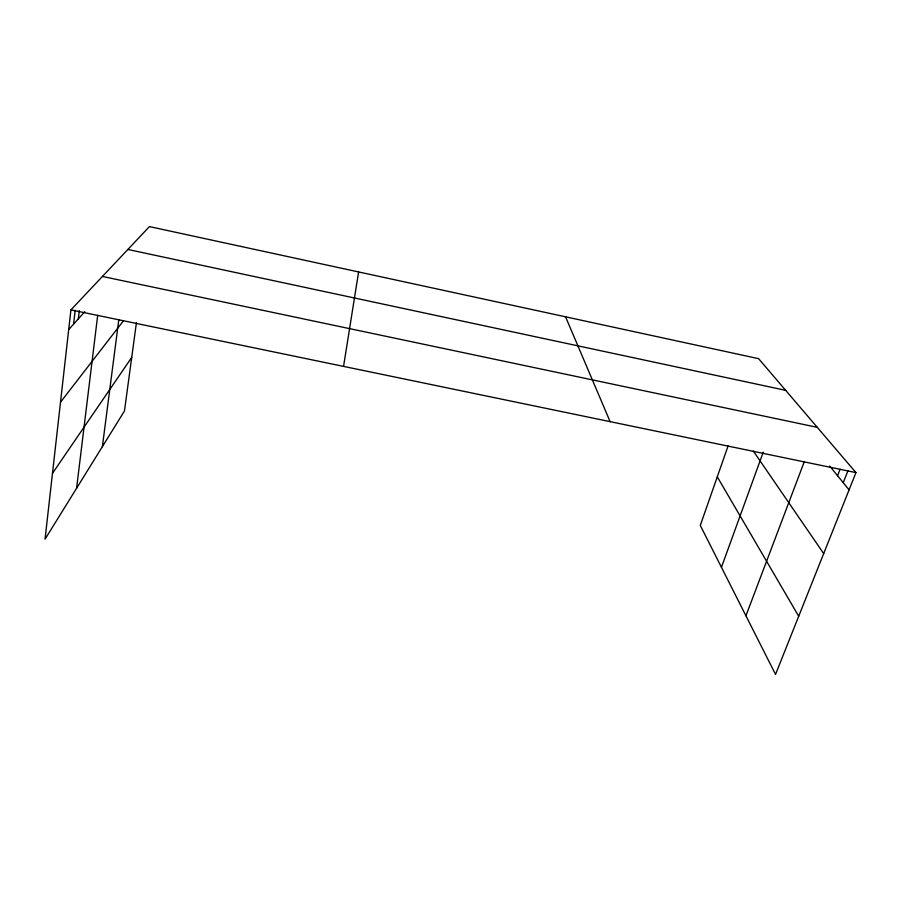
<?xml version="1.0" encoding="UTF-8"?>
<svg xmlns="http://www.w3.org/2000/svg" width="901" height="901" viewBox="0 0 901 901"><rect width="100%" height="100%" fill="white"/><g stroke="black" fill="none" stroke-linecap="round" stroke-linejoin="round"><path stroke-width="1.35" d="M728.098 445.905L700.291 525.418L775.536 674.398L855.95 472.608L758.608 358.666L149.442 226.601L70.92 309.876L45.05 539.17L124.462 410.991L136.456 322.445M73.589 324.146L75.177 310.248M78.342 318.864L79.299 310.631M76.585 488.274L97.68 315.406M102.376 446.648L118.774 319.911M343.563 366.392L358.609 271.944M721.442 567.315L763.237 452.156M745.927 615.788L804.109 462.157M837.547 475.705L840.104 469.207M843.235 482.688L848.055 470.502M52.472 473.363L131.726 357.393M60.502 402.195L123.46 320.779M68.701 329.575L84.762 311.723M70.92 309.876L855.95 472.608M102.432 276.461L817.286 427.344M127.886 249.464L785.672 390.336M829.697 466.054L849.08 489.851M753.394 451.131L823.683 553.574M717.286 476.832L798.703 616.25M565.569 316.814L610.112 421.657"/></g></svg>
